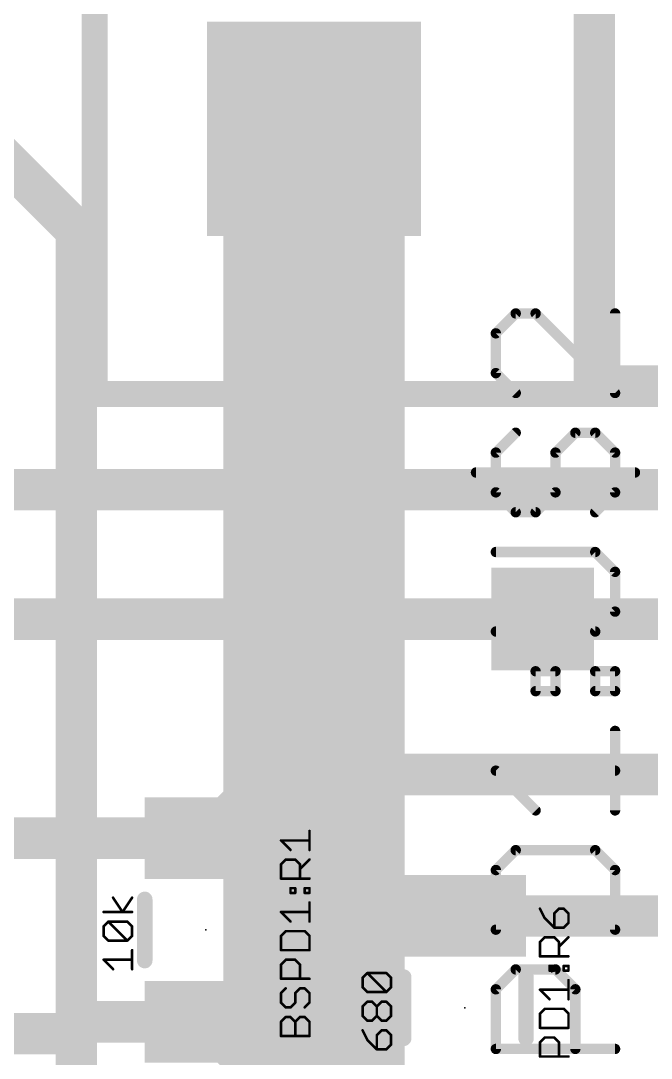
# Model space of a CAD drawing. Extents: x 0 to 107, y 0 to 139.
# Drawn here: x 91.66 to 97.84, y 62.5 to 72.67 of the extents above; entities that cross this region are included whole.
import ezdxf

# ---------------------------------------------------------------- set-up
doc = ezdxf.new("R2010")
doc.units = 0
for name, color, linetype in [('1', 14, 'CONTINUOUS'), ('16', 174, 'CONTINUOUS'), ('17', 94, 'CONTINUOUS'), ('18', 94, 'CONTINUOUS'), ('21', 250, 'CONTINUOUS'), ('23', 178, 'CONTINUOUS'), ('25', 250, 'CONTINUOUS'), ('27', 250, 'CONTINUOUS')]:
    doc.layers.add(name, color=color, linetype=linetype)

# ---------------------------------------------------------------- blocks, each defined once
blk = doc.blocks.new('SQUAREP')
blk.add_solid([(-0.5, -0.5), (0.5, -0.5), (-0.5, 0.5), (0.5, 0.5)])
blk = doc.blocks.new('RECT')
blk.add_solid([(-0.5, -0.5), (0.5, -0.5), (-0.5, 0.5), (0.5, 0.5)])
blk = doc.blocks.new('SQUAREV')
blk.add_solid([(-0.5, -0.5), (0.5, -0.5), (-0.5, 0.5), (0.5, 0.5)])

msp = doc.modelspace()

# ---------------------------------------------------------------- linework, layer by layer
at = {"layer": '1', "const_width": 0.4064}
for points in [[(97.282, 69.088), (97.282, 73.66)], [(97.282, 69.088), (103.124, 69.088)], [(90.17, 68.072), (101.346, 68.072)], [(96.774, 66.802), (77.343, 66.802)], [(93.472, 64.654), (94.096, 65.278)], [(94.096, 65.278), (98.346, 65.278)], [(89.8, 64.654), (93.472, 64.654)], [(96.012, 63.892), (98.922, 63.892)], [(92.318, 62.854), (92.202, 62.738)], [(93.472, 62.854), (92.318, 62.854)], [(94.234, 62.092), (93.472, 62.854)], [(75.692, 62.738), (92.202, 62.738)]]:
    msp.add_lwpolyline(points, dxfattribs=at)
at = {"layer": '1', "const_width": 0.2032}
for points in [[(97.282, 69.1896, 1), (97.282, 68.9864)], [(97.1804, 69.088, 1), (97.3836, 69.088)], [(96.774, 66.7004, 1), (96.774, 66.9036)], [(94.096, 65.3796, 1), (94.096, 65.1764)], [(94.1678, 65.2062, 1), (94.0242, 65.3498)], [(93.4002, 64.7258, 1), (93.5438, 64.5822)], [(93.472, 64.5524, 1), (93.472, 64.7556)], [(96.012, 63.9936, 1), (96.012, 63.7904)], [(92.318, 62.9556, 1), (92.318, 62.7524)], [(92.3898, 62.7822, 1), (92.2462, 62.9258)], [(93.5438, 62.9258, 1), (93.4002, 62.7822)], [(93.472, 62.7524, 1), (93.472, 62.9556)], [(92.1302, 62.8098, 1), (92.2738, 62.6662)], [(92.202, 62.6364, 1), (92.202, 62.8396)]]:
    msp.add_lwpolyline(points, format="xyb", dxfattribs=at)
at = {"layer": '16'}
for points, const_width in [([(94.532, 55.372), (94.532, 71.61)], 1.778), ([(90.678, 72.136), (92.202, 70.612)], 0.4064), ([(92.202, 70.612), (92.202, 57.15)], 0.4064), ([(101.854, 66.802), (96.774, 66.802)], 0.4064)]:
    msp.add_lwpolyline(points, dxfattribs=dict(at, const_width=const_width))
for points, const_width in [([(94.9765, 71.61, 1), (94.0875, 71.61)], 0.889), ([(92.3036, 70.612, 1), (92.1004, 70.612)], 0.2032), ([(92.1302, 70.5402, 1), (92.2738, 70.6838)], 0.2032), ([(96.774, 66.9036, 1), (96.774, 66.7004)], 0.2032)]:
    msp.add_lwpolyline(points, format="xyb", dxfattribs=dict(at, const_width=const_width))
at = {"layer": '21'}
for points, const_width in [([(92.382, 69.01), (92.382, 91.01)], 0.254), ([(93.982, 69.01), (92.382, 69.01)], 0.254), ([(101.782, 69.01), (95.082, 69.01)], 0.254), ([(92.872, 64.054), (92.872, 63.454)], 0.1524), ([(94.072, 64.054), (94.072, 63.454)], 0.1524), ([(95.412, 63.292), (95.412, 62.692)], 0.1524), ([(96.612, 63.292), (96.612, 62.692)], 0.1524)]:
    msp.add_lwpolyline(points, dxfattribs=dict(at, const_width=const_width))
for points, const_width in [([(92.382, 69.0735, 1), (92.382, 68.9465)], 0.127), ([(92.3185, 69.01, 1), (92.4455, 69.01)], 0.127), ([(93.982, 69.01, 1), (95.082, 69.01)], 0.254), ([(94.0455, 69.01, 1), (93.9185, 69.01)], 0.127), ([(93.982, 68.9465, 1), (93.982, 69.0735)], 0.127), ([(95.082, 69.0735, 1), (95.082, 68.9465)], 0.127), ([(95.1455, 69.01, 1), (95.0185, 69.01)], 0.127), ([(92.9101, 64.054, 1), (92.8339, 64.054)], 0.0762), ([(94.1101, 64.054, 1), (94.0339, 64.054)], 0.0762), ([(92.8339, 63.454, 1), (92.9101, 63.454)], 0.0762), ([(94.0339, 63.454, 1), (94.1101, 63.454)], 0.0762), ([(95.4501, 63.292, 1), (95.3739, 63.292)], 0.0762), ([(96.6501, 63.292, 1), (96.5739, 63.292)], 0.0762), ([(95.3739, 62.692, 1), (95.4501, 62.692)], 0.0762), ([(96.5739, 62.692, 1), (96.6501, 62.692)], 0.0762)]:
    msp.add_lwpolyline(points, format="xyb", dxfattribs=dict(at, const_width=const_width))
at = {"layer": '23'}
for p in [(93.472, 63.754), (96.012, 62.992)]:
    msp.add_point(p, dxfattribs=at)
at = {"layer": '25'}
for points, const_width in [([(96.5107, 69.7989), (96.3158, 69.604)], 0.1016), ([(96.7056, 69.7989), (96.5107, 69.7989)], 0.1016), ([(97.4852, 69.0193), (96.7056, 69.7989)], 0.1016), ([(97.4852, 69.7989), (97.4852, 69.0193)], 0.1016), ([(96.3158, 69.604), (96.3158, 69.2142)], 0.1016), ([(96.3158, 69.2142), (96.5107, 69.0193)], 0.1016), ([(96.3158, 68.4346), (96.5107, 68.6295)], 0.1016), ([(97.0954, 68.6295), (96.9005, 68.4346)], 0.1016), ([(97.2903, 68.6295), (97.0954, 68.6295)], 0.1016), ([(97.4852, 68.4346), (97.2903, 68.6295)], 0.1016), ([(96.3158, 68.0448), (96.3158, 68.4346)], 0.1016), ([(96.9005, 68.4346), (96.9005, 68.0448)], 0.1016), ([(97.4852, 68.0448), (97.4852, 68.4346)], 0.1016), ([(96.1209, 68.2397), (97.6801, 68.2397)], 0.1016), ([(96.5107, 67.8499), (96.3158, 68.0448)], 0.1016), ([(96.9005, 68.0448), (96.7056, 67.8499)], 0.1016), ([(97.2903, 67.8499), (97.4852, 68.0448)], 0.1016), ([(96.7056, 67.8499), (96.5107, 67.8499)], 0.1016), ([(97.2903, 67.4601), (96.3158, 67.4601)], 0.1016), ([(97.4852, 67.2652), (97.2903, 67.4601)], 0.1016), ([(97.4852, 66.8754), (97.4852, 67.2652)], 0.1016), ([(97.2903, 66.6805), (97.4852, 66.8754)], 0.1016), ([(96.3158, 66.6805), (97.2903, 66.6805)], 0.1016), ([(96.7056, 66.0958), (96.7056, 66.2907)], 0.1016), ([(96.7056, 66.2907), (96.9005, 66.2907)], 0.1016), ([(96.9005, 66.2907), (96.9005, 66.0958)], 0.1016), ([(97.2903, 66.0958), (97.2903, 66.2907)], 0.1016), ([(97.2903, 66.2907), (97.4852, 66.2907)], 0.1016), ([(97.4852, 66.2907), (97.4852, 66.0958)], 0.1016), ([(96.9005, 66.0958), (96.7056, 66.0958)], 0.1016), ([(97.4852, 66.0958), (97.2903, 66.0958)], 0.1016), ([(97.4852, 64.9264), (97.4852, 65.706)], 0.1016), ([(96.7056, 64.9264), (96.3158, 65.3162)], 0.1016), ([(96.3158, 65.3162), (97.4852, 65.3162)], 0.1016), ([(94.488, 64.5385), (94.488, 64.7249)], 0.0254), ([(94.3016, 64.5385), (94.2084, 64.6317)], 0.0254), ([(94.2084, 64.6317), (94.488, 64.6317)], 0.0254), ([(96.5107, 64.5366), (96.3158, 64.3417)], 0.1016), ([(97.2903, 64.5366), (96.5107, 64.5366)], 0.1016), ([(97.4852, 64.3417), (97.2903, 64.5366)], 0.1016), ([(94.2084, 64.3976), (94.255, 64.4443)], 0.0254), ([(94.2084, 64.2578), (94.2084, 64.3976)], 0.0254), ([(94.255, 64.4443), (94.3482, 64.4443)], 0.0254), ([(94.3482, 64.4443), (94.3948, 64.3976)], 0.0254), ([(94.3948, 64.351), (94.488, 64.4443)], 0.0254), ([(94.3948, 64.3976), (94.3948, 64.2578)], 0.0254), ([(96.3158, 64.3417), (96.3158, 63.757)], 0.1016), ([(97.4852, 63.757), (97.4852, 64.3417)], 0.1016), ([(94.488, 64.2578), (94.2084, 64.2578)], 0.0254), ([(94.3016, 64.1175), (94.3016, 64.1641)], 0.0254), ([(94.3016, 64.1641), (94.3482, 64.1641)], 0.0254), ([(94.3482, 64.1175), (94.3016, 64.1175)], 0.0254), ([(94.3482, 64.1641), (94.3482, 64.1175)], 0.0254), ([(94.4414, 64.1175), (94.4414, 64.1641)], 0.0254), ([(94.4414, 64.1641), (94.488, 64.1641)], 0.0254), ([(94.488, 64.1175), (94.4414, 64.1175)], 0.0254), ([(94.488, 64.1641), (94.488, 64.1175)], 0.0254), ([(94.488, 63.8369), (94.488, 64.0233)], 0.0254), ([(94.3016, 63.8369), (94.2084, 63.9301)], 0.0254), ([(94.2084, 63.9301), (94.488, 63.9301)], 0.0254), ([(96.7484, 63.9629), (96.795, 63.8697)], 0.0254), ([(96.9348, 63.9629), (96.8882, 63.9163)], 0.0254), ([(96.8882, 63.9163), (96.8882, 63.7765)], 0.0254), ([(96.9814, 63.9629), (96.9348, 63.9629)], 0.0254), ([(97.028, 63.9163), (96.9814, 63.9629)], 0.0254), ([(97.028, 63.8231), (97.028, 63.9163)], 0.0254), ([(96.3158, 63.757), (97.4852, 63.757)], 0.1016), ([(96.795, 63.8697), (96.8882, 63.7765)], 0.0254), ([(96.8882, 63.7765), (96.9814, 63.7765)], 0.0254), ([(96.9814, 63.7765), (97.028, 63.8231)], 0.0254), ([(94.255, 63.7426), (94.2084, 63.696)], 0.0254), ([(94.2084, 63.696), (94.2084, 63.5562)], 0.0254), ([(94.4414, 63.7426), (94.255, 63.7426)], 0.0254), ([(94.488, 63.696), (94.4414, 63.7426)], 0.0254), ([(94.488, 63.5562), (94.488, 63.696)], 0.0254), ([(96.7484, 63.6357), (96.795, 63.6823)], 0.0254), ([(96.795, 63.6823), (96.8882, 63.6823)], 0.0254), ([(96.8882, 63.6823), (96.9348, 63.6357)], 0.0254), ([(96.9348, 63.589), (97.028, 63.6823)], 0.0254), ([(96.7484, 63.4958), (96.7484, 63.6357)], 0.0254), ([(96.9348, 63.6357), (96.9348, 63.4958)], 0.0254), ([(94.2084, 63.5562), (94.488, 63.5562)], 0.0254), ([(97.028, 63.4958), (96.7484, 63.4958)], 0.0254), ([(94.2084, 63.4154), (94.255, 63.462)], 0.0254), ([(94.2084, 63.2755), (94.2084, 63.4154)], 0.0254), ([(94.255, 63.462), (94.3482, 63.462)], 0.0254), ([(94.3482, 63.462), (94.3948, 63.4154)], 0.0254), ([(94.3948, 63.4154), (94.3948, 63.2755)], 0.0254), ([(96.3158, 63.1723), (96.5107, 63.3672)], 0.1016), ([(96.5107, 63.3672), (96.9005, 63.3672)], 0.1016), ([(96.8416, 63.3555), (96.8416, 63.4021)], 0.0254), ([(96.8416, 63.4021), (96.8882, 63.4021)], 0.0254), ([(96.9005, 63.3672), (97.0954, 63.1723)], 0.1016), ([(96.8882, 63.4021), (96.8882, 63.3555)], 0.0254), ([(96.9814, 63.3555), (96.9814, 63.4021)], 0.0254), ([(96.9814, 63.4021), (97.028, 63.4021)], 0.0254), ([(97.028, 63.4021), (97.028, 63.3555)], 0.0254), ([(94.488, 63.2755), (94.2084, 63.2755)], 0.0254), ([(96.8882, 63.3555), (96.8416, 63.3555)], 0.0254), ([(97.028, 63.3555), (96.9814, 63.3555)], 0.0254), ([(97.028, 63.0749), (97.028, 63.2613)], 0.0254), ([(94.255, 63.1813), (94.2084, 63.1347)], 0.0254), ([(94.3482, 63.1347), (94.3948, 63.1813)], 0.0254), ([(94.3948, 63.1813), (94.4414, 63.1813)], 0.0254), ([(94.4414, 63.1813), (94.488, 63.1347)], 0.0254), ([(96.3158, 62.5876), (96.3158, 63.1723)], 0.1016), ([(96.8416, 63.0749), (96.7484, 63.1681)], 0.0254), ([(96.7484, 63.1681), (97.028, 63.1681)], 0.0254), ([(97.0954, 63.1723), (97.0954, 62.5876)], 0.1016), ([(94.2084, 63.1347), (94.2084, 63.0415)], 0.0254), ([(94.3482, 63.0415), (94.3482, 63.1347)], 0.0254), ([(94.488, 63.1347), (94.488, 63.0415)], 0.0254), ([(94.2084, 63.0415), (94.255, 62.9949)], 0.0254), ([(94.255, 62.9949), (94.3016, 62.9949)], 0.0254), ([(94.3016, 62.9949), (94.3482, 63.0415)], 0.0254), ([(94.488, 63.0415), (94.4414, 62.9949)], 0.0254), ([(96.795, 62.9806), (96.7484, 62.934)], 0.0254), ([(96.9814, 62.9806), (96.795, 62.9806)], 0.0254), ([(97.028, 62.934), (96.9814, 62.9806)], 0.0254), ([(94.2084, 62.8541), (94.255, 62.9007)], 0.0254), ([(94.2084, 62.7142), (94.2084, 62.8541)], 0.0254), ([(94.255, 62.9007), (94.3016, 62.9007)], 0.0254), ([(94.3016, 62.9007), (94.3482, 62.8541)], 0.0254), ([(94.3482, 62.8541), (94.3948, 62.9007)], 0.0254), ([(94.3482, 62.7142), (94.3482, 62.8541)], 0.0254), ([(94.3948, 62.9007), (94.4414, 62.9007)], 0.0254), ([(94.4414, 62.9007), (94.488, 62.8541)], 0.0254), ([(94.488, 62.8541), (94.488, 62.7142)], 0.0254), ([(96.7484, 62.934), (96.7484, 62.7942)], 0.0254), ([(97.028, 62.7942), (97.028, 62.934)], 0.0254), ([(96.7484, 62.7942), (97.028, 62.7942)], 0.0254), ([(94.488, 62.7142), (94.2084, 62.7142)], 0.0254), ([(96.7484, 62.6534), (96.795, 62.7)], 0.0254), ([(96.7484, 62.5135), (96.7484, 62.6534)], 0.0254), ([(96.795, 62.7), (96.8882, 62.7)], 0.0254), ([(96.8882, 62.7), (96.9348, 62.6534)], 0.0254), ([(96.9348, 62.6534), (96.9348, 62.5135)], 0.0254), ([(97.4852, 62.5876), (96.3158, 62.5876)], 0.1016), ([(97.028, 62.5135), (96.7484, 62.5135)], 0.0254)]:
    msp.add_lwpolyline(points, dxfattribs=dict(at, const_width=const_width))
for points, const_width in [([(96.5107, 69.8243, 1), (96.5107, 69.7735)], 0.0508), ([(96.5287, 69.7809, 1), (96.4927, 69.8168)], 0.0508), ([(96.7236, 69.8168, 1), (96.6876, 69.7809)], 0.0508), ([(96.7056, 69.7735, 1), (96.7056, 69.8243)], 0.0508), ([(97.5106, 69.7989, 1), (97.4598, 69.7989)], 0.0508), ([(96.3412, 69.604, 1), (96.2904, 69.604)], 0.0508), ([(96.2978, 69.6219, 1), (96.3338, 69.586)], 0.0508), ([(96.3338, 69.2321, 1), (96.2978, 69.1962)], 0.0508), ([(96.2904, 69.2142, 1), (96.3412, 69.2142)], 0.0508), ([(96.4927, 69.0013, 1), (96.5287, 69.0372)], 0.0508), ([(97.4598, 69.0193, 1), (97.5106, 69.0193)], 0.0508), ([(97.4672, 69.0013, 1), (97.5032, 69.0372)], 0.0508), ([(96.5287, 68.6115, 1), (96.4927, 68.6474)], 0.0508), ([(97.0954, 68.6549, 1), (97.0954, 68.6041)], 0.0508), ([(97.1134, 68.6115, 1), (97.0774, 68.6474)], 0.0508), ([(97.3083, 68.6474, 1), (97.2723, 68.6115)], 0.0508), ([(97.2903, 68.6041, 1), (97.2903, 68.6549)], 0.0508), ([(96.3412, 68.4346, 1), (96.2904, 68.4346)], 0.0508), ([(96.2978, 68.4525, 1), (96.3338, 68.4166)], 0.0508), ([(96.9259, 68.4346, 1), (96.8751, 68.4346)], 0.0508), ([(96.8825, 68.4525, 1), (96.9185, 68.4166)], 0.0508), ([(97.5106, 68.4346, 1), (97.4598, 68.4346)], 0.0508), ([(97.4672, 68.4166, 1), (97.5032, 68.4525)], 0.0508), ([(96.1209, 68.2651, 1), (96.1209, 68.2143)], 0.0508), ([(97.6801, 68.2143, 1), (97.6801, 68.2651)], 0.0508), ([(96.3338, 68.0627, 1), (96.2978, 68.0268)], 0.0508), ([(96.2904, 68.0448, 1), (96.3412, 68.0448)], 0.0508), ([(96.8751, 68.0448, 1), (96.9259, 68.0448)], 0.0508), ([(96.9185, 68.0268, 1), (96.8825, 68.0627)], 0.0508), ([(97.4598, 68.0448, 1), (97.5106, 68.0448)], 0.0508), ([(97.5032, 68.0268, 1), (97.4672, 68.0627)], 0.0508), ([(96.5107, 67.8753, 1), (96.5107, 67.8245)], 0.0508), ([(96.4927, 67.8319, 1), (96.5287, 67.8678)], 0.0508), ([(96.6876, 67.8678, 1), (96.7236, 67.8319)], 0.0508), ([(96.7056, 67.8245, 1), (96.7056, 67.8753)], 0.0508), ([(97.2723, 67.8678, 1), (97.3083, 67.8319)], 0.0508), ([(96.3158, 67.4855, 1), (96.3158, 67.4347)], 0.0508), ([(97.3083, 67.478, 1), (97.2723, 67.4421)], 0.0508), ([(97.2903, 67.4347, 1), (97.2903, 67.4855)], 0.0508), ([(97.5106, 67.2652, 1), (97.4598, 67.2652)], 0.0508), ([(97.4672, 67.2472, 1), (97.5032, 67.2831)], 0.0508), ([(97.4598, 66.8754, 1), (97.5106, 66.8754)], 0.0508), ([(97.5032, 66.8574, 1), (97.4672, 66.8933)], 0.0508), ([(96.3158, 66.7059, 1), (96.3158, 66.6551)], 0.0508), ([(97.2723, 66.6984, 1), (97.3083, 66.6625)], 0.0508), ([(97.2903, 66.6551, 1), (97.2903, 66.7059)], 0.0508), ([(96.731, 66.2907, 1), (96.6802, 66.2907)], 0.0508), ([(96.7056, 66.3161, 1), (96.7056, 66.2653)], 0.0508), ([(96.9259, 66.2907, 1), (96.8751, 66.2907)], 0.0508), ([(96.9005, 66.2653, 1), (96.9005, 66.3161)], 0.0508), ([(97.3157, 66.2907, 1), (97.2649, 66.2907)], 0.0508), ([(97.2903, 66.3161, 1), (97.2903, 66.2653)], 0.0508), ([(97.5106, 66.2907, 1), (97.4598, 66.2907)], 0.0508), ([(97.4852, 66.2653, 1), (97.4852, 66.3161)], 0.0508), ([(96.7056, 66.1212, 1), (96.7056, 66.0704)], 0.0508), ([(96.9005, 66.0704, 1), (96.9005, 66.1212)], 0.0508), ([(97.2903, 66.1212, 1), (97.2903, 66.0704)], 0.0508), ([(97.4852, 66.0704, 1), (97.4852, 66.1212)], 0.0508), ([(96.6802, 66.0958, 1), (96.731, 66.0958)], 0.0508), ([(96.8751, 66.0958, 1), (96.9259, 66.0958)], 0.0508), ([(97.2649, 66.0958, 1), (97.3157, 66.0958)], 0.0508), ([(97.4598, 66.0958, 1), (97.5106, 66.0958)], 0.0508), ([(97.5106, 65.706, 1), (97.4598, 65.706)], 0.0508), ([(96.3338, 65.3341, 1), (96.2978, 65.2982)], 0.0508), ([(96.3158, 65.3416, 1), (96.3158, 65.2908)], 0.0508), ([(97.4852, 65.2908, 1), (97.4852, 65.3416)], 0.0508), ([(96.6876, 64.9084, 1), (96.7236, 64.9443)], 0.0508), ([(97.4598, 64.9264, 1), (97.5106, 64.9264)], 0.0508), ([(94.4943, 64.7249, 1), (94.4817, 64.7249)], 0.0127), ([(94.2129, 64.6362, 1), (94.2039, 64.6272)], 0.0127), ([(94.2084, 64.638, 1), (94.2084, 64.6253)], 0.0127), ([(94.488, 64.6253, 1), (94.488, 64.638)], 0.0127), ([(94.2971, 64.534, 1), (94.3061, 64.543)], 0.0127), ([(94.4817, 64.5385, 1), (94.4943, 64.5385)], 0.0127), ([(96.5107, 64.562, 1), (96.5107, 64.5112)], 0.0508), ([(96.5287, 64.5186, 1), (96.4927, 64.5545)], 0.0508), ([(97.3083, 64.5545, 1), (97.2723, 64.5186)], 0.0508), ([(97.2903, 64.5112, 1), (97.2903, 64.562)], 0.0508), ([(94.2147, 64.3976, 1), (94.202, 64.3976)], 0.0127), ([(94.2039, 64.4021, 1), (94.2129, 64.3932)], 0.0127), ([(94.255, 64.4506, 1), (94.255, 64.4379)], 0.0127), ([(94.2595, 64.4398, 1), (94.2505, 64.4487)], 0.0127), ([(94.3527, 64.4487, 1), (94.3437, 64.4398)], 0.0127), ([(94.3482, 64.4379, 1), (94.3482, 64.4506)], 0.0127), ([(94.4011, 64.3976, 1), (94.3884, 64.3976)], 0.0127), ([(94.3903, 64.3932, 1), (94.3993, 64.4021)], 0.0127), ([(94.4925, 64.4398, 1), (94.4835, 64.4487)], 0.0127), ([(96.3412, 64.3417, 1), (96.2904, 64.3417)], 0.0508), ([(97.5106, 64.3417, 1), (97.4598, 64.3417)], 0.0508), ([(94.3903, 64.3555, 1), (94.3993, 64.3466)], 0.0127), ([(96.2978, 64.3596, 1), (96.3338, 64.3237)], 0.0508), ([(97.4672, 64.3237, 1), (97.5032, 64.3596)], 0.0508), ([(94.2084, 64.2642, 1), (94.2084, 64.2515)], 0.0127), ([(94.202, 64.2578, 1), (94.2147, 64.2578)], 0.0127), ([(94.3884, 64.2578, 1), (94.4011, 64.2578)], 0.0127), ([(94.488, 64.2515, 1), (94.488, 64.2642)], 0.0127), ([(94.3079, 64.1641, 1), (94.2952, 64.1641)], 0.0127), ([(94.2952, 64.1175, 1), (94.3079, 64.1175)], 0.0127), ([(94.3016, 64.1705, 1), (94.3016, 64.1578)], 0.0127), ([(94.3016, 64.1239, 1), (94.3016, 64.1112)], 0.0127), ([(94.3545, 64.1641, 1), (94.3418, 64.1641)], 0.0127), ([(94.3418, 64.1175, 1), (94.3545, 64.1175)], 0.0127), ([(94.3482, 64.1578, 1), (94.3482, 64.1705)], 0.0127), ([(94.3482, 64.1112, 1), (94.3482, 64.1239)], 0.0127), ([(94.4414, 64.1705, 1), (94.4414, 64.1578)], 0.0127), ([(94.4477, 64.1641, 1), (94.435, 64.1641)], 0.0127), ([(94.4414, 64.1239, 1), (94.4414, 64.1112)], 0.0127), ([(94.435, 64.1175, 1), (94.4477, 64.1175)], 0.0127), ([(94.4943, 64.1641, 1), (94.4817, 64.1641)], 0.0127), ([(94.4817, 64.1175, 1), (94.4943, 64.1175)], 0.0127), ([(94.488, 64.1578, 1), (94.488, 64.1705)], 0.0127), ([(94.488, 64.1112, 1), (94.488, 64.1239)], 0.0127), ([(94.4943, 64.0233, 1), (94.4817, 64.0233)], 0.0127), ([(94.2129, 63.9346, 1), (94.2039, 63.9256)], 0.0127), ([(94.2084, 63.9364, 1), (94.2084, 63.9237)], 0.0127), ([(94.488, 63.9237, 1), (94.488, 63.9364)], 0.0127), ([(96.754, 63.9657, 1), (96.7427, 63.9601)], 0.0127), ([(96.8945, 63.9163, 1), (96.8818, 63.9163)], 0.0127), ([(96.8837, 63.9208, 1), (96.8927, 63.9118)], 0.0127), ([(96.9348, 63.9693, 1), (96.9348, 63.9566)], 0.0127), ([(96.9393, 63.9584, 1), (96.9303, 63.9674)], 0.0127), ([(96.9859, 63.9674, 1), (96.9769, 63.9584)], 0.0127), ([(96.9814, 63.9566, 1), (96.9814, 63.9693)], 0.0127), ([(97.0344, 63.9163, 1), (97.0217, 63.9163)], 0.0127), ([(97.0235, 63.9118, 1), (97.0325, 63.9208)], 0.0127), ([(94.2971, 63.8324, 1), (94.3061, 63.8413)], 0.0127), ([(94.4817, 63.8369, 1), (94.4943, 63.8369)], 0.0127), ([(96.3158, 63.7824, 1), (96.3158, 63.7316)], 0.0508), ([(96.2904, 63.757, 1), (96.3412, 63.757)], 0.0508), ([(96.7995, 63.8742, 1), (96.7905, 63.8652)], 0.0127), ([(96.7893, 63.8669, 1), (96.8006, 63.8725)], 0.0127), ([(96.8882, 63.7828, 1), (96.8882, 63.7701)], 0.0127), ([(96.8818, 63.7765, 1), (96.8945, 63.7765)], 0.0127), ([(96.8837, 63.772, 1), (96.8927, 63.781)], 0.0127), ([(96.9769, 63.781, 1), (96.9859, 63.772)], 0.0127), ([(96.9814, 63.7701, 1), (96.9814, 63.7828)], 0.0127), ([(97.0217, 63.8231, 1), (97.0344, 63.8231)], 0.0127), ([(97.0325, 63.8186, 1), (97.0235, 63.8276)], 0.0127), ([(97.4598, 63.757, 1), (97.5106, 63.757)], 0.0508), ([(97.4852, 63.7316, 1), (97.4852, 63.7824)], 0.0508), ([(94.2147, 63.696, 1), (94.202, 63.696)], 0.0127), ([(94.2039, 63.7005, 1), (94.2129, 63.6915)], 0.0127), ([(94.255, 63.749, 1), (94.255, 63.7363)], 0.0127), ([(94.2595, 63.7381, 1), (94.2505, 63.7471)], 0.0127), ([(94.4459, 63.7471, 1), (94.4369, 63.7381)], 0.0127), ([(94.4414, 63.7363, 1), (94.4414, 63.749)], 0.0127), ([(94.4943, 63.696, 1), (94.4817, 63.696)], 0.0127), ([(94.4835, 63.6915, 1), (94.4925, 63.7005)], 0.0127), ([(96.795, 63.6886, 1), (96.795, 63.6759)], 0.0127), ([(96.7995, 63.6778, 1), (96.7905, 63.6867)], 0.0127), ([(96.8927, 63.6867, 1), (96.8837, 63.6778)], 0.0127), ([(96.8882, 63.6759, 1), (96.8882, 63.6886)], 0.0127), ([(97.0325, 63.6778, 1), (97.0235, 63.6867)], 0.0127), ([(96.7547, 63.6357, 1), (96.742, 63.6357)], 0.0127), ([(96.7439, 63.6401, 1), (96.7529, 63.6312)], 0.0127), ([(96.9411, 63.6357, 1), (96.9284, 63.6357)], 0.0127), ([(96.9303, 63.5935, 1), (96.9393, 63.5846)], 0.0127), ([(96.9303, 63.6312, 1), (96.9393, 63.6401)], 0.0127), ([(94.2084, 63.5626, 1), (94.2084, 63.5499)], 0.0127), ([(94.202, 63.5562, 1), (94.2147, 63.5562)], 0.0127), ([(94.4817, 63.5562, 1), (94.4943, 63.5562)], 0.0127), ([(94.488, 63.5499, 1), (94.488, 63.5626)], 0.0127), ([(96.7484, 63.5022, 1), (96.7484, 63.4895)], 0.0127), ([(96.742, 63.4958, 1), (96.7547, 63.4958)], 0.0127), ([(96.9284, 63.4958, 1), (96.9411, 63.4958)], 0.0127), ([(97.028, 63.4895, 1), (97.028, 63.5022)], 0.0127), ([(94.2147, 63.4154, 1), (94.202, 63.4154)], 0.0127), ([(94.2039, 63.4199, 1), (94.2129, 63.4109)], 0.0127), ([(94.255, 63.4683, 1), (94.255, 63.4556)], 0.0127), ([(94.2595, 63.4575, 1), (94.2505, 63.4665)], 0.0127), ([(94.3527, 63.4665, 1), (94.3437, 63.4575)], 0.0127), ([(94.3482, 63.4556, 1), (94.3482, 63.4683)], 0.0127), ([(94.4011, 63.4154, 1), (94.3884, 63.4154)], 0.0127), ([(94.3903, 63.4109, 1), (94.3993, 63.4199)], 0.0127), ([(96.5107, 63.3926, 1), (96.5107, 63.3418)], 0.0508), ([(96.5287, 63.3492, 1), (96.4927, 63.3852)], 0.0508), ([(96.8479, 63.4021, 1), (96.8352, 63.4021)], 0.0127), ([(96.8416, 63.4085, 1), (96.8416, 63.3958)], 0.0127), ([(96.9185, 63.3852, 1), (96.8825, 63.3492)], 0.0508), ([(96.9005, 63.3418, 1), (96.9005, 63.3926)], 0.0508), ([(96.8945, 63.4021, 1), (96.8818, 63.4021)], 0.0127), ([(96.8882, 63.3958, 1), (96.8882, 63.4085)], 0.0127), ([(96.9877, 63.4021, 1), (96.975, 63.4021)], 0.0127), ([(96.9814, 63.4085, 1), (96.9814, 63.3958)], 0.0127), ([(97.0344, 63.4021, 1), (97.0217, 63.4021)], 0.0127), ([(97.028, 63.3958, 1), (97.028, 63.4085)], 0.0127), ([(94.2084, 63.2819, 1), (94.2084, 63.2692)], 0.0127), ([(94.202, 63.2755, 1), (94.2147, 63.2755)], 0.0127), ([(94.3884, 63.2755, 1), (94.4011, 63.2755)], 0.0127), ([(94.488, 63.2692, 1), (94.488, 63.2819)], 0.0127), ([(96.8416, 63.3619, 1), (96.8416, 63.3492)], 0.0127), ([(96.8352, 63.3555, 1), (96.8479, 63.3555)], 0.0127), ([(96.8818, 63.3555, 1), (96.8945, 63.3555)], 0.0127), ([(96.8882, 63.3492, 1), (96.8882, 63.3619)], 0.0127), ([(96.975, 63.3555, 1), (96.9877, 63.3555)], 0.0127), ([(96.9814, 63.3619, 1), (96.9814, 63.3492)], 0.0127), ([(97.0217, 63.3555, 1), (97.0344, 63.3555)], 0.0127), ([(97.0344, 63.2613, 1), (97.0217, 63.2613)], 0.0127), ([(97.028, 63.3492, 1), (97.028, 63.3619)], 0.0127), ([(94.2595, 63.1768, 1), (94.2505, 63.1858)], 0.0127), ([(94.3948, 63.1877, 1), (94.3948, 63.175)], 0.0127), ([(94.3993, 63.1768, 1), (94.3903, 63.1858)], 0.0127), ([(94.4459, 63.1858, 1), (94.4369, 63.1768)], 0.0127), ([(94.4414, 63.175, 1), (94.4414, 63.1877)], 0.0127), ([(96.2978, 63.1903, 1), (96.3338, 63.1543)], 0.0508), ([(96.3412, 63.1723, 1), (96.2904, 63.1723)], 0.0508), ([(96.7529, 63.1726, 1), (96.7439, 63.1636)], 0.0127), ([(96.7484, 63.1744, 1), (96.7484, 63.1617)], 0.0127), ([(97.028, 63.1617, 1), (97.028, 63.1744)], 0.0127), ([(97.1208, 63.1723, 1), (97.07, 63.1723)], 0.0508), ([(97.0774, 63.1543, 1), (97.1134, 63.1903)], 0.0508), ([(94.2147, 63.1347, 1), (94.202, 63.1347)], 0.0127), ([(94.2039, 63.1392, 1), (94.2129, 63.1302)], 0.0127), ([(94.3545, 63.1347, 1), (94.3418, 63.1347)], 0.0127), ([(94.3437, 63.1392, 1), (94.3527, 63.1302)], 0.0127), ([(94.4943, 63.1347, 1), (94.4817, 63.1347)], 0.0127), ([(94.4835, 63.1302, 1), (94.4925, 63.1392)], 0.0127), ([(96.8371, 63.0704, 1), (96.8461, 63.0793)], 0.0127), ([(97.0217, 63.0749, 1), (97.0344, 63.0749)], 0.0127), ([(94.2129, 63.046, 1), (94.2039, 63.037)], 0.0127), ([(94.202, 63.0415, 1), (94.2147, 63.0415)], 0.0127), ([(94.255, 63.0012, 1), (94.255, 62.9885)], 0.0127), ([(94.2505, 62.9904, 1), (94.2595, 62.9994)], 0.0127), ([(94.2971, 62.9994, 1), (94.3061, 62.9904)], 0.0127), ([(94.3016, 62.9885, 1), (94.3016, 63.0012)], 0.0127), ([(94.3418, 63.0415, 1), (94.3545, 63.0415)], 0.0127), ([(94.3527, 63.037, 1), (94.3437, 63.046)], 0.0127), ([(94.4369, 62.9994, 1), (94.4459, 62.9904)], 0.0127), ([(94.4817, 63.0415, 1), (94.4943, 63.0415)], 0.0127), ([(94.4925, 63.037, 1), (94.4835, 63.046)], 0.0127), ([(96.795, 62.987, 1), (96.795, 62.9743)], 0.0127), ([(96.7995, 62.9761, 1), (96.7905, 62.9851)], 0.0127), ([(96.9859, 62.9851, 1), (96.9769, 62.9761)], 0.0127), ([(96.9814, 62.9743, 1), (96.9814, 62.987)], 0.0127), ([(94.2147, 62.8541, 1), (94.202, 62.8541)], 0.0127), ([(94.255, 62.907, 1), (94.255, 62.8943)], 0.0127), ([(94.2595, 62.8962, 1), (94.2505, 62.9052)], 0.0127), ([(94.3061, 62.9052, 1), (94.2971, 62.8962)], 0.0127), ([(94.3016, 62.8943, 1), (94.3016, 62.907)], 0.0127), ([(94.3545, 62.8541, 1), (94.3418, 62.8541)], 0.0127), ([(94.3948, 62.907, 1), (94.3948, 62.8943)], 0.0127), ([(94.3993, 62.8962, 1), (94.3903, 62.9052)], 0.0127), ([(94.4459, 62.9052, 1), (94.4369, 62.8962)], 0.0127), ([(94.4414, 62.8943, 1), (94.4414, 62.907)], 0.0127), ([(94.4943, 62.8541, 1), (94.4817, 62.8541)], 0.0127), ([(96.7547, 62.934, 1), (96.742, 62.934)], 0.0127), ([(96.7439, 62.9385, 1), (96.7529, 62.9295)], 0.0127), ([(97.0344, 62.934, 1), (97.0217, 62.934)], 0.0127), ([(97.0235, 62.9295, 1), (97.0325, 62.9385)], 0.0127), ([(94.2039, 62.8585, 1), (94.2129, 62.8496)], 0.0127), ([(94.3437, 62.8585, 1), (94.3527, 62.8496)], 0.0127), ([(94.3437, 62.8496, 1), (94.3527, 62.8585)], 0.0127), ([(94.4835, 62.8496, 1), (94.4925, 62.8585)], 0.0127), ([(96.7484, 62.8006, 1), (96.7484, 62.7879)], 0.0127), ([(96.742, 62.7942, 1), (96.7547, 62.7942)], 0.0127), ([(97.0217, 62.7942, 1), (97.0344, 62.7942)], 0.0127), ([(97.028, 62.7879, 1), (97.028, 62.8006)], 0.0127), ([(94.2084, 62.7206, 1), (94.2084, 62.7079)], 0.0127), ([(94.202, 62.7142, 1), (94.2147, 62.7142)], 0.0127), ([(94.3418, 62.7142, 1), (94.3545, 62.7142)], 0.0127), ([(94.4817, 62.7142, 1), (94.4943, 62.7142)], 0.0127), ([(94.488, 62.7079, 1), (94.488, 62.7206)], 0.0127), ([(96.7547, 62.6534, 1), (96.742, 62.6534)], 0.0127), ([(96.7439, 62.6579, 1), (96.7529, 62.6489)], 0.0127), ([(96.795, 62.7063, 1), (96.795, 62.6936)], 0.0127), ([(96.7995, 62.6955, 1), (96.7905, 62.7045)], 0.0127), ([(96.8927, 62.7045, 1), (96.8837, 62.6955)], 0.0127), ([(96.8882, 62.6936, 1), (96.8882, 62.7063)], 0.0127), ([(96.9411, 62.6534, 1), (96.9284, 62.6534)], 0.0127), ([(96.9303, 62.6489, 1), (96.9393, 62.6579)], 0.0127), ([(96.3158, 62.613, 1), (96.3158, 62.5622)], 0.0508), ([(96.2904, 62.5876, 1), (96.3412, 62.5876)], 0.0508), ([(97.07, 62.5876, 1), (97.1208, 62.5876)], 0.0508), ([(97.4852, 62.5622, 1), (97.4852, 62.613)], 0.0508), ([(96.7484, 62.5199, 1), (96.7484, 62.5072)], 0.0127), ([(96.742, 62.5135, 1), (96.7547, 62.5135)], 0.0127), ([(96.9284, 62.5135, 1), (96.9411, 62.5135)], 0.0127), ([(97.028, 62.5072, 1), (97.028, 62.5199)], 0.0127)]:
    msp.add_lwpolyline(points, format="xyb", dxfattribs=dict(at, const_width=const_width))
at = {"layer": '27', "const_width": 0.0127}
for points in [[(92.567, 64.0738, 1), (92.5564, 64.0667)], [(92.7534, 64.0667, 1), (92.7428, 64.0738)], [(92.4685, 63.9368, 1), (92.4685, 63.9241)], [(92.6496, 63.9339, 1), (92.6602, 63.9269)], [(92.6496, 63.9269, 1), (92.6602, 63.9339)], [(92.7481, 63.9241, 1), (92.7481, 63.9368)], [(92.4748, 63.7896, 1), (92.4621, 63.7896)], [(92.464, 63.7941, 1), (92.473, 63.7851)], [(92.5196, 63.8407, 1), (92.5106, 63.8317)], [(92.5151, 63.8425, 1), (92.5151, 63.8298)], [(92.5196, 63.8317, 1), (92.5106, 63.8407)], [(92.706, 63.8407, 1), (92.697, 63.8317)], [(92.7015, 63.8298, 1), (92.7015, 63.8425)], [(92.7545, 63.7896, 1), (92.7418, 63.7896)], [(92.7436, 63.7851, 1), (92.7526, 63.7941)], [(92.473, 63.7009, 1), (92.464, 63.6919)], [(92.4621, 63.6964, 1), (92.4748, 63.6964)], [(92.7418, 63.6964, 1), (92.7545, 63.6964)], [(92.7526, 63.6919, 1), (92.7436, 63.7009)], [(92.5151, 63.6561, 1), (92.5151, 63.6434)], [(92.5106, 63.6453, 1), (92.5196, 63.6542)], [(92.697, 63.6542, 1), (92.706, 63.6453)], [(92.697, 63.6453, 1), (92.706, 63.6542)], [(92.7015, 63.6434, 1), (92.7015, 63.6561)], [(92.7545, 63.5555, 1), (92.7418, 63.5555)], [(92.473, 63.4668, 1), (92.464, 63.4578)], [(92.4685, 63.4687, 1), (92.4685, 63.456)], [(92.5572, 63.3646, 1), (92.5662, 63.3736)], [(92.7418, 63.3691, 1), (92.7545, 63.3691)], [(92.7481, 63.456, 1), (92.7481, 63.4687)], [(95.0148, 63.2848, 1), (95.0021, 63.2848)], [(95.004, 63.2893, 1), (95.013, 63.2804)], [(95.0551, 63.3378, 1), (95.0551, 63.3251)], [(95.0596, 63.3359, 1), (95.0506, 63.327)], [(95.0596, 63.327, 1), (95.0506, 63.3359)], [(95.246, 63.3359, 1), (95.237, 63.327)], [(95.2415, 63.3251, 1), (95.2415, 63.3378)], [(95.2944, 63.2848, 1), (95.2818, 63.2848)], [(95.2836, 63.2804, 1), (95.2926, 63.2893)], [(95.013, 63.1961, 1), (95.004, 63.1871)], [(95.0021, 63.1916, 1), (95.0148, 63.1916)], [(95.2818, 63.1916, 1), (95.2944, 63.1916)], [(95.2926, 63.1871, 1), (95.2836, 63.1961)], [(95.0551, 63.1514, 1), (95.0551, 63.1387)], [(95.0506, 63.1405, 1), (95.0596, 63.1495)], [(95.237, 63.1495, 1), (95.246, 63.1405)], [(95.237, 63.1405, 1), (95.246, 63.1495)], [(95.2415, 63.1387, 1), (95.2415, 63.1514)], [(95.0148, 63.0042, 1), (95.0021, 63.0042)], [(95.004, 63.0087, 1), (95.013, 62.9997)], [(95.0551, 63.0571, 1), (95.0551, 63.0444)], [(95.0596, 63.0463, 1), (95.0506, 63.0553)], [(95.1062, 63.0553, 1), (95.0972, 63.0463)], [(95.1017, 63.0444, 1), (95.1017, 63.0571)], [(95.1546, 63.0042, 1), (95.1419, 63.0042)], [(95.1438, 63.0087, 1), (95.1528, 62.9997)], [(95.1438, 62.9997, 1), (95.1528, 63.0087)], [(95.1949, 63.0571, 1), (95.1949, 63.0444)], [(95.1994, 63.0463, 1), (95.1904, 63.0553)], [(95.246, 63.0553, 1), (95.237, 63.0463)], [(95.2415, 63.0444, 1), (95.2415, 63.0571)], [(95.2944, 63.0042, 1), (95.2818, 63.0042)], [(95.2836, 62.9997, 1), (95.2926, 63.0087)], [(95.013, 62.9155, 1), (95.004, 62.9065)], [(95.0021, 62.911, 1), (95.0148, 62.911)], [(95.0551, 62.8707, 1), (95.0551, 62.858)], [(95.0506, 62.8599, 1), (95.0596, 62.8689)], [(95.0972, 62.8689, 1), (95.1062, 62.8599)], [(95.1017, 62.858, 1), (95.1017, 62.8707)], [(95.1528, 62.9155, 1), (95.1438, 62.9065)], [(95.1419, 62.911, 1), (95.1546, 62.911)], [(95.1528, 62.9065, 1), (95.1438, 62.9155)], [(95.1949, 62.8707, 1), (95.1949, 62.858)], [(95.1904, 62.8599, 1), (95.1994, 62.8689)], [(95.237, 62.8689, 1), (95.246, 62.8599)], [(95.2415, 62.858, 1), (95.2415, 62.8707)], [(95.2818, 62.911, 1), (95.2944, 62.911)], [(95.2926, 62.9065, 1), (95.2836, 62.9155)], [(95.0141, 62.773, 1), (95.0028, 62.7673)], [(95.1949, 62.7765, 1), (95.1949, 62.7638)], [(95.1994, 62.7657, 1), (95.1904, 62.7746)], [(95.246, 62.7746, 1), (95.237, 62.7657)], [(95.2415, 62.7638, 1), (95.2415, 62.7765)], [(95.0596, 62.6814, 1), (95.0506, 62.6724)], [(95.0494, 62.6741, 1), (95.0607, 62.6798)], [(95.1546, 62.7235, 1), (95.1419, 62.7235)], [(95.1438, 62.728, 1), (95.1528, 62.719)], [(95.2944, 62.7235, 1), (95.2818, 62.7235)], [(95.2836, 62.719, 1), (95.2926, 62.728)], [(95.1483, 62.5901, 1), (95.1483, 62.5774)], [(95.1419, 62.5837, 1), (95.1546, 62.5837)], [(95.1438, 62.5792, 1), (95.1528, 62.5882)], [(95.237, 62.5882, 1), (95.246, 62.5792)], [(95.2415, 62.5774, 1), (95.2415, 62.5901)], [(95.2818, 62.6303, 1), (95.2944, 62.6303)], [(95.2926, 62.6258, 1), (95.2836, 62.6348)]]:
    msp.add_lwpolyline(points, format="xyb", dxfattribs=at)
at = {"layer": '27', "const_width": 0.0254}
for points in [[(92.6549, 63.9304), (92.5617, 64.0702)], [(92.7481, 64.0702), (92.6549, 63.9304)], [(92.7481, 63.9304), (92.4685, 63.9304)], [(92.4685, 63.7896), (92.5151, 63.8362)], [(92.4685, 63.6964), (92.4685, 63.7896)], [(92.5151, 63.8362), (92.7015, 63.8362)], [(92.7015, 63.6498), (92.5151, 63.8362)], [(92.7015, 63.8362), (92.7481, 63.7896)], [(92.7481, 63.7896), (92.7481, 63.6964)], [(92.5151, 63.6498), (92.4685, 63.6964)], [(92.7481, 63.6964), (92.7015, 63.6498)], [(92.7015, 63.6498), (92.5151, 63.6498)], [(92.7481, 63.3691), (92.7481, 63.5555)], [(92.5617, 63.3691), (92.4685, 63.4623)], [(92.4685, 63.4623), (92.7481, 63.4623)], [(95.0085, 63.2848), (95.0551, 63.3314)], [(95.0085, 63.1916), (95.0085, 63.2848)], [(95.0551, 63.3314), (95.2415, 63.3314)], [(95.2415, 63.145), (95.0551, 63.3314)], [(95.2415, 63.3314), (95.2881, 63.2848)], [(95.2881, 63.2848), (95.2881, 63.1916)], [(95.0551, 63.145), (95.0085, 63.1916)], [(95.2881, 63.1916), (95.2415, 63.145)], [(95.2415, 63.145), (95.0551, 63.145)], [(95.0085, 63.0042), (95.0551, 63.0508)], [(95.0085, 62.911), (95.0085, 63.0042)], [(95.0551, 63.0508), (95.1017, 63.0508)], [(95.1017, 63.0508), (95.1483, 63.0042)], [(95.1483, 63.0042), (95.1949, 63.0508)], [(95.1483, 62.911), (95.1483, 63.0042)], [(95.1949, 63.0508), (95.2415, 63.0508)], [(95.2415, 63.0508), (95.2881, 63.0042)], [(95.2881, 63.0042), (95.2881, 62.911)], [(95.0551, 62.8644), (95.0085, 62.911)], [(95.1017, 62.8644), (95.0551, 62.8644)], [(95.1483, 62.911), (95.1017, 62.8644)], [(95.1949, 62.8644), (95.1483, 62.911)], [(95.2415, 62.8644), (95.1949, 62.8644)], [(95.2881, 62.911), (95.2415, 62.8644)], [(95.0085, 62.7701), (95.0551, 62.6769)], [(95.1949, 62.7701), (95.1483, 62.7235)], [(95.2415, 62.7701), (95.1949, 62.7701)], [(95.2881, 62.7235), (95.2415, 62.7701)], [(95.0551, 62.6769), (95.1483, 62.5837)], [(95.1483, 62.7235), (95.1483, 62.5837)], [(95.2881, 62.6303), (95.2881, 62.7235)], [(95.1483, 62.5837), (95.2415, 62.5837)], [(95.2415, 62.5837), (95.2881, 62.6303)]]:
    msp.add_lwpolyline(points, dxfattribs=at)

# ---------------------------------------------------------------- block references
at = {"layer": '1', "xscale": 0.8, "yscale": 1.2, "rotation": 270}
for p in [(93.472, 64.654), (96.012, 63.892), (93.472, 62.854)]:
    msp.add_blockref('RECT', p, dxfattribs=at)
at = {"layer": '17', "xscale": 2.1, "yscale": 2.1, "rotation": 270}
msp.add_blockref('SQUAREP', (94.532, 71.61), dxfattribs=at)
msp.add_blockref('SQUAREP', (94.532, 71.61), dxfattribs=at)
at = {"layer": '18', "xscale": 1.0064, "yscale": 1.0064}
msp.add_blockref('SQUAREV', (96.774, 66.802), dxfattribs=at)
msp.add_blockref('SQUAREV', (96.774, 66.802), dxfattribs=at)

doc.saveas('drawing.dxf')
